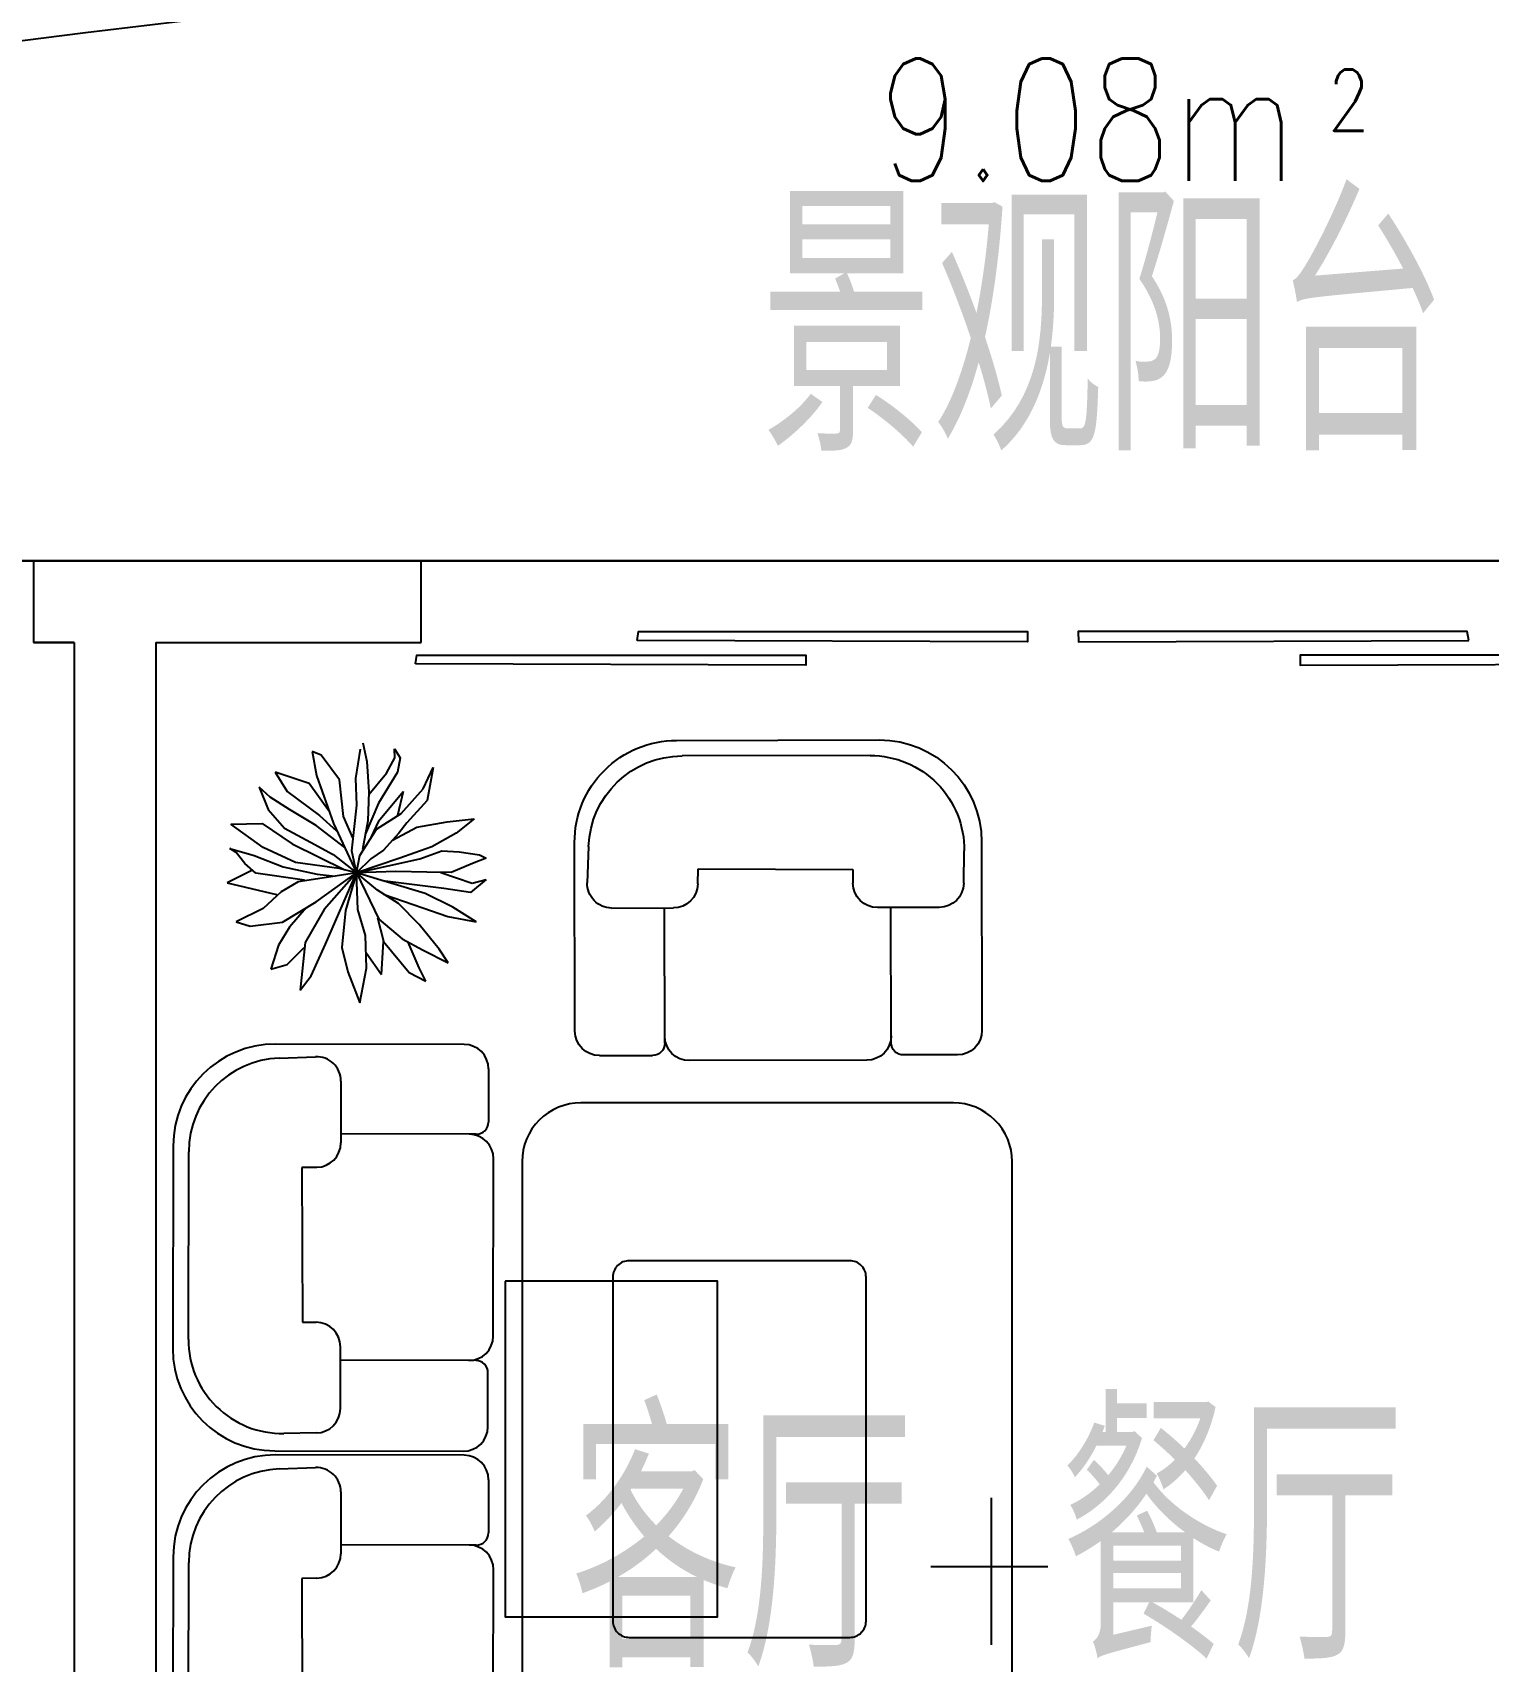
# Model space of a CAD drawing. Header units: millimetres. Extents: x 1143 to 39838, y 578 to 35727.
# Drawn here: x 10487 to 14052, y 25743 to 29734 of the extents above; entities that cross this region are included whole.
import ezdxf
from ezdxf.enums import TextEntityAlignment as Align

# ---------------------------------------------------------------- set-up
doc = ezdxf.new("R2010")
doc.units = ezdxf.units.MM
for name, color, linetype in [('3', 7, 'Continuous'), ('JJ', 8, 'Continuous'), ('PUB_TEXT', 7, 'Continuous'), ('PUB_WINDW', 7, 'Continuous'), ('T', 7, 'Continuous'), ('WALL', 255, 'Continuous'), ('WINDOW', 2, 'Continuous')]:
    doc.layers.add(name, color=color, linetype=linetype)
doc.styles.add('DIM_FONT', font='SIMPLEX', dxfattribs={"width": 0.8})
doc.styles.add('HZ', font='txt', dxfattribs={"width": 0.7, "height": 5, "bigfont": 'hztxt'})
doc.styles.get("Standard").update_dxf_attribs({"font": 'arial.ttf'})

# ---------------------------------------------------------------- blocks, each defined once
blk = doc.blocks.new('M_A14NPV')
for points in [[(0.6323, 0.2261), (0.6292, 0.2078), (-0.1643, 0.2078), (-0.1643, 0.2286)], [(0.1799, 0.1784), (0.1767, 0.1601), (-0.6168, 0.1601), (-0.6167, 0.1808)]]:
    blk.add_lwpolyline(points, close=True)
blk = doc.blocks.new('SSS')
at = {"layer": 'JJ', "linetype": 'Continuous'}
for p, q in [((207.9, 525.9), (-254, 525.9)), ((106.3, 481.9), (185.9, 483.3)), ((-314, 465.9), (-314, 333.7)), ((47.3, 421.9), (47.3, 270.6)), ((-284, 303.7), (47.6, 303.7)), ((-326.7, 243.7), (-326.7, -190.7)), ((419.8, 253.3), (419.8, -206.6)), ((457.9, -220.7), (457.9, 275.9)), ((140.7, 210.6), (107.3, 210.6)), ((142.8, -168.1), (140.7, 210.6)), ((106, -168.9), (142.8, -168.1)), ((47.3, -380.4), (47.3, -228.9)), ((-284, -250.7), (45.5, -250.7)), ((-314, -410.7), (-314, -280.7)), ((198.5, -436.5), (109.6, -439.8)), ((-254, -470.7), (207.9, -470.7))]:
    blk.add_line(p, q, dxfattribs=at)
for centre, radius, start, end in [((-254, 465.9), 60, 90, 180), ((207.9, 275.9), 250, 360, 90), ((107.3, 421.9), 60, 90.9883, 180), ((189.8, 253.3), 230, 360, 90.9883), ((-284, 333.7), 30, 180, 270), ((-266.7, 243.7), 60, 90, 180), ((107.3, 270.6), 60, 180, 270), ((-266.7, -190.7), 60, 180, 270), ((107.3, -228.9), 60, 91.246, 180), ((189.8, -206.6), 230, 272.1622, 360), ((207.9, -220.7), 250, 270, 360), ((-284, -280.7), 30, 90, 180), ((107.3, -379.9), 60, 180.5023, 272.1622), ((-254, -410.7), 60, 180, 270)]:
    blk.add_arc(centre, radius, start, end, dxfattribs=at)
blk = doc.blocks.new('M_F3')
for p, q in [((26.1, 510.9), (41.7, 437.8)), ((-137.5, 462.8), (-172.5, 477.4)), ((-172.5, 477.4), (-155, 383.6)), ((-65.4, 366.9), (-137.5, 462.8)), ((-1.2, 371), (16.4, 485.8)), ((117.6, 391.9), (150.7, 452.4)), ((150.7, 452.4), (148.8, 487.9)), ((148.8, 487.9), (172.1, 452.4)), ((172.1, 452.4), (160.5, 396.1)), ((-184.2, 352.3), (-316.6, 396.1)), ((-316.6, 396.1), (-269.9, 321)), ((-155, 383.6), (-88.8, 195.8)), ((41.7, 437.8), (49.5, 318.9)), ((49.1, 308.6), (117.6, 391.9)), ((160.5, 396.1), (86.5, 275.1)), ((261.7, 331.4), (300.7, 414.9)), ((300.7, 414.9), (277.3, 285.5)), ((-378.9, 337.7), (-343.8, 250)), ((-336.1, 298), (-378.9, 337.7)), ((-269.9, 321), (-143.3, 227.1)), ((-104.9, 241.5), (-184.2, 352.3)), ((-49.8, 222.9), (-65.4, 366.9)), ((2.7, 266.8), (-1.2, 371)), ((49.5, 318.9), (45.6, 206.2)), ((87.1, 205.3), (183.8, 321)), ((183.8, 321), (160.5, 227.1)), ((176, 235.4), (261.7, 331.4)), ((-260.1, 250), (-336.1, 298)), ((-16.7, 89.4), (2.7, 266.8)), ((86.5, 275.1), (35.1, 152.8)), ((277.3, 285.5), (197.4, 197.9)), ((-489.9, 193.7), (-367.2, 195.8)), ((-363.3, 101.9), (-489.9, 193.7)), ((-367.2, 195.8), (-250.4, 116.5)), ((-343.8, 250), (-279.6, 177)), ((-156.9, 187.5), (-260.1, 250)), ((-143.3, 227.1), (-77.1, 166.6)), ((-88.8, 195.8), (0.6, 2.9)), ((-11.5, 137.3), (-49.8, 222.9)), ((45.6, 206.2), (24.4, 94)), ((87.1, 205.3), (57.6, 144)), ((79.7, 173.4), (176, 235.4)), ((197.4, 197.9), (166.3, 158.3)), ((236.4, 181.2), (355.2, 202.1)), ((355.2, 202.1), (460.3, 214.6)), ((460.3, 214.6), (390.2, 158.3)), ((-279.6, 177), (-178.3, 122.8)), ((-45.1, 101.6), (-156.9, 187.5)), ((14.4, 70.6), (79.7, 173.4)), ((166.3, 158.3), (106, 91.5)), ((141.1, 130.4), (236.4, 181.2)), ((390.2, 158.3), (294.8, 104)), ((-468.5, 83.1), (-493.8, 97.7)), ((-493.8, 97.7), (-398.3, 70.6)), ((-435.4, 39.3), (-468.5, 83.1)), ((-398.3, 70.6), (-285.4, 26.8)), ((-236.8, 43.5), (-363.3, 101.9)), ((-250.4, 116.5), (-45.1, 14.8)), ((-178.3, 122.8), (-90.7, 74.8)), ((-90.7, 74.8), (0.6, 2.9)), ((0.6, 2.9), (-16.7, 89.4)), ((0.6, 2.9), (14.4, 70.6)), ((106, 91.5), (57.3, 58.1)), ((228.6, 81.1), (170.2, 60.2)), ((294.8, 104), (228.6, 81.1)), ((248.1, 58.1), (333.7, 89.4)), ((333.7, 89.4), (401.9, 85.2)), ((401.9, 85.2), (481.8, 72.7)), ((481.8, 72.7), (507, 60.2)), ((-405.4, 13.1), (-503.5, -35.8)), ((-392.5, 1.8), (-435.4, 39.3)), ((-201.7, -25.3), (-392.5, 1.8)), ((-285.4, 26.8), (-153, -2.4)), ((-67.3, 20.5), (-236.8, 43.5)), ((-156.9, -110.9), (0.6, 2.9)), ((0.6, 2.9), (-125.7, -140.1)), ((-119.9, -275.7), (0.6, 2.9)), ((0.6, 2.9), (-116, -14.9)), ((0.6, 2.9), (-67.3, 20.5)), ((0.6, 2.9), (-42, -144.3)), ((170.2, 60.2), (0.6, 2.9)), ((57.3, 58.1), (0.6, 2.9)), ((0.6, 2.9), (248.1, 58.1)), ((154.6, 8), (0.6, 2.9)), ((0.6, 2.9), (88.4, -177.6)), ((82.6, -65), (0.6, 2.9)), ((269.5, -77.5), (0.6, 2.9)), ((6.6, -140.1), (0.6, 2.9)), ((275.3, 5.9), (154.6, 8)), ((370.7, 3.9), (275.3, 5.9)), ((329.9, 4.8), (452.5, -37.9)), ((454.5, 39.3), (370.7, 3.9)), ((507, 60.2), (454.5, 39.3)), ((-503.5, -35.8), (-310.8, -81.7)), ((-227, -31.6), (-293.2, -71.2)), ((-116, -14.9), (-227, -31.6)), ((-153, -2.4), (-82.4, -10.3)), ((341.6, -58.7), (102.9, -27.7)), ((446.7, -73.3), (341.6, -58.7)), ((507, -23.3), (446.7, -73.3)), ((452.5, -37.9), (507, -23.3)), ((-293.2, -71.2), (-363.3, -135.9)), ((-287.4, -190.1), (-156.9, -110.9)), ((164.4, -117.1), (82.6, -65)), ((108.7, -81.6), (259.8, -133.8)), ((246.2, -198.5), (164.4, -117.1)), ((376.6, -131.7), (269.5, -77.5)), ((-363.3, -135.9), (-468.5, -188.1)), ((-468.5, -188.1), (-413.9, -204.7)), ((-413.9, -204.7), (-287.4, -190.1)), ((-195, -134), (-260.1, -208.9)), ((-125.7, -140.1), (-199.8, -269.4)), ((-42, -144.3), (-55.7, -288.2)), ((35.8, -242.3), (6.6, -140.1)), ((107.9, -265.3), (84.5, -173.5)), ((88.4, -177.6), (179.9, -254.8)), ((259.8, -133.8), (357.1, -167.2)), ((357.1, -167.2), (468.1, -188.1)), ((468.1, -188.1), (376.6, -131.7)), ((-260.1, -208.9), (-302.9, -279.9)), ((39.7, -369.5), (35.8, -242.3)), ((324, -294.5), (246.2, -198.5)), ((-302.9, -279.9), (-334.1, -373.8)), ((-269.9, -354.9), (-203.6, -288.2)), ((-199.8, -269.4), (-219.2, -455.1)), ((-176.4, -398.8), (-119.9, -275.7)), ((-55.7, -288.2), (-32.3, -384.1)), ((39.7, -311.1), (98.1, -394.6)), ((98.1, -394.6), (106, -265.3)), ((106, -265.3), (207.2, -386.3)), ((179.9, -254.8), (261.7, -298.6)), ((246.2, -367.5), (203.3, -267.3)), ((261.7, -298.6), (359.1, -348.7)), ((359.1, -348.7), (324, -294.5)), ((-334.1, -373.8), (-269.9, -354.9)), ((14.4, -505.1), (39.7, -369.5)), ((271.4, -419.6), (246.2, -367.5)), ((-219.2, -455.1), (-176.4, -398.8)), ((-32.3, -384.1), (14.4, -505.1)), ((207.2, -386.3), (271.4, -419.6))]:
    blk.add_line(p, q)
at = {"width": 0.8, "flags": 9}
for tag, p in [('XSIZE', (-1.9, 0)), ('YSIZE', (0, 0))]:
    blk.add_attdef(tag, p, '', height=0.2, dxfattribs=at)
blk = doc.blocks.new('1T4F81聚福元')
for p, q in [((-12354.3, -3295.3, -1533.8), (-12354.3, -3655.4, -1533.8)), ((-12502.6, -3463.7, -1533.8), (-12215.9, -3463.7, -1533.8))]:
    blk.add_line(p, q)
at = {"layer": '3'}
blk.add_line((-13750, -1000), (-11050, -1000), dxfattribs=at)
blk.add_lwpolyline([(-10400, 600, 0.04222), (-17400, -155.7), (-17400, -1000)], format="xyb", dxfattribs=at)
blk.add_arc((-9433.1, -41153.6), 41864.8, 91.32651, 102.22771, dxfattribs=at)
at = {"layer": 'JJ', "linetype": 'Continuous'}
for points in [[(-13359.2, -2327.4, 0.414214), (-13503.2, -2471.4), (-13503.2, -3826.2, 0.414214), (-13359.2, -3970.2), (-12447.2, -3970.2, 0.414214), (-12303.2, -3826.2), (-12303.2, -2471.4, 0.414214), (-12447.2, -2327.4)], [(-13240.9, -2714.3, 0.414214), (-13280.9, -2754.3), (-13280.9, -3597.1, 0.414214), (-13240.9, -3637.1), (-12700.9, -3637.1, 0.414214), (-12660.9, -3597.1), (-12660.9, -2754.3, 0.414214), (-12700.9, -2714.3)]]:
    blk.add_lwpolyline(points, format="xyb", close=True, dxfattribs=at)
blk.add_lwpolyline([(-13545, -2764.3), (-13545, -3587.1), (-13025, -3587.1), (-13025, -2764.3)], close=True, dxfattribs=at)
at = {"layer": 'WALL'}
for p, q in [((-14700, -1000), (-13750, -1000)), ((-14700, -1000), (-14700, -1200)), ((-13750, -1200), (-13750, -1000)), ((-14600, -1200), (-14700, -1200)), ((-14700, -1200), (-14600, -1200)), ((-14600, -1200), (-14600, -5300)), ((-14400, -1200), (-14400, -5500)), ((-14400, -1200), (-13750, -1200))]:
    blk.add_line(p, q, dxfattribs=at)
at = {"layer": 'WINDOW'}
blk.add_lwpolyline([(-10400, -1000), (-18300, -1000), (-18300, -600), (-21600, -600), (-21600, -2000), (-21200, -2000), (-21200, -7000), (-20750, -7000), (-20700, -8950), (-20300, -8950), (-20300, -10000), (-13258, -10000), (-13258, -13400)], dxfattribs=at)
blk.add_lwpolyline([(-21200, -1000), (-10300, -1000), (-10300, -7500), (-7600, -7500), (-7600, -9600), (-8500, -9600), (-8500, -11600), (-13258, -11600), (-13258, -11500), (-11742, -11500), (-11742, -9700), (-14400, -9700), (-14400, -10000), (-20300, -10000), (-20300, -7000), (-21200, -7000)], close=True, dxfattribs=at)
at = {"layer": 'JJ', "linetype": 'Continuous', "xscale": 0.6271999999999999, "yscale": 0.6271999999999999, "zscale": 0.6271999999999999, "rotation": 359.9999999999276}
blk.add_blockref('M_F3', (-13909.3, -1765.9), dxfattribs=at)
at = {"layer": 'JJ', "linetype": 'Continuous', "xscale": -1, "rotation": 270.108193056035}
blk.add_blockref('SSS', (-12903.6, -1896.9), dxfattribs=at)
at = {"layer": 'JJ', "linetype": 'Continuous', "rotation": 179.8918069438201}
for p in [(-13900.1, -2654.6), (-13900.1, -3661.2)]:
    blk.add_blockref('SSS', p, dxfattribs=at)
at = {"layer": 'WINDOW', "yscale": 1200, "zscale": 1200, "rotation": 180}
for p, xscale in [((-13005.8, -981), 1200), ((-11401.1, -981), -1200)]:
    blk.add_blockref('M_A14NPV', p, dxfattribs=dict(at, xscale=xscale))
at = {"style": 'DIM_FONT', "oblique": -180, "text_generation_flag": 4, "width": 0.8, "flags": 9}
for tag, p, rotation in [('XSIZE', (1326.3, -15051.1), 135), ('YSIZE', (1326.3, -15051.1), 135), ('XSIZE', (3900.1, -18100), 45), ('YSIZE', (3900.1, -18100), 45)]:
    blk.add_attdef(tag, p, '', height=0.5, rotation=rotation, dxfattribs=at)
at = {"layer": 'JJ', "oblique": -180, "text_generation_flag": 4, "width": 0.8, "flags": 9}
for p in [(1764.7, -14093.6), (2339, -19893.8)]:
    blk.add_attdef('XSIZE', p, '', height=0.441, dxfattribs=at)
blk.add_attdef('XSIZE', (-13521.8, -18540), '', height=0.441, rotation=90, dxfattribs=at)
at = {"layer": 'PUB_TEXT', "style": 'DIM_FONT', "width": 0.8}
blk.add_text('9.08m', height=300, dxfattribs=at).set_placement((-11603, 81.2), align=Align.MIDDLE_RIGHT)
blk.add_text(' 2', height=150, dxfattribs=at).set_placement((-11612.6, 54))
at = {"layer": 'T', "style": 'HZ', "width": 0.7}
for s, p in [('景观阳台', (-12918.6, -730)), ('餐厅', (-12184, -3691.2)), ('客厅', (-13385.5, -3711))]:
    blk.add_text(s, height=600, dxfattribs=at).set_placement(p)

msp = doc.modelspace()

# ---------------------------------------------------------------- block references
at = {"layer": 'PUB_WINDW'}
msp.add_blockref('1T4F81聚福元', (25189.3, 29439.1), dxfattribs=at)

doc.saveas('drawing.dxf')
